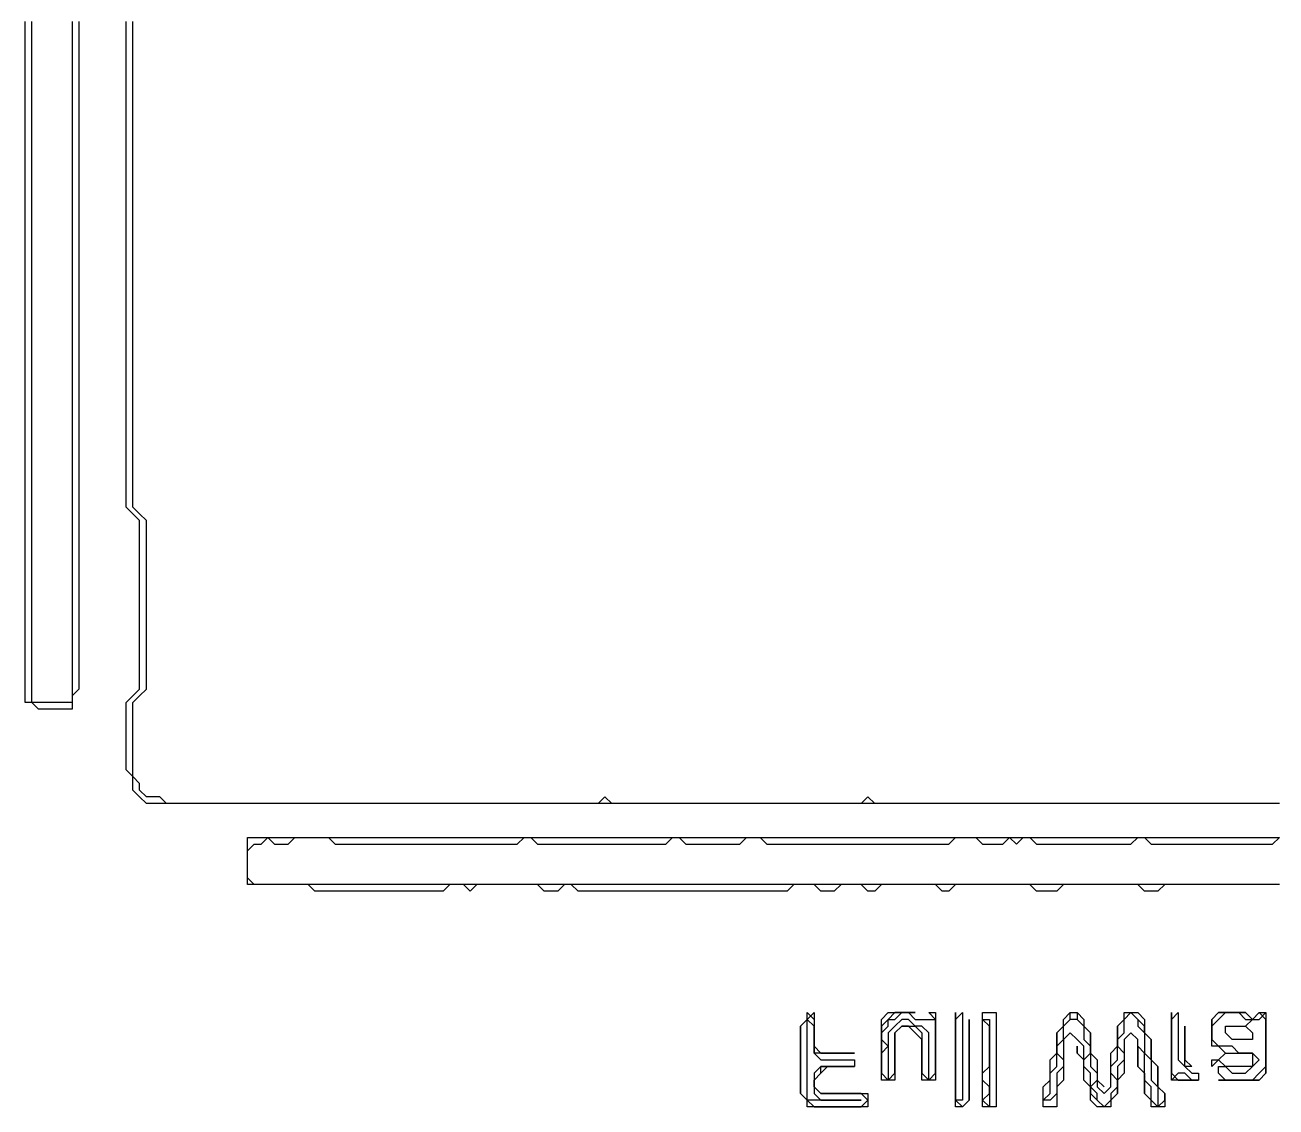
# Model space of a CAD drawing. Header units: metres. Extents: x 110 to 915, y 38 to 623.
# Drawn here: x 110 to 295.5, y 38 to 198.5 of the extents above; entities that cross this region are included whole.
import ezdxf

# ---------------------------------------------------------------- set-up
doc = ezdxf.new("R2010")
doc.units = ezdxf.units.M

msp = doc.modelspace()

# ---------------------------------------------------------------- linework, layer by layer
for points in [[(117, 199, 0), (117, 198, 0), (117, 197, 0), (117, 196, 0), (117, 195, 0), (117, 194, 0), (117, 193, 0), (117, 192, 0), (117, 191, 0), (117, 190, 0), (117, 189, 0), (117, 188, 0), (117, 187, 0), (117, 186, 0), (117, 185, 0), (117, 184, 0), (117, 183, 0), (117, 182, 0), (117, 181, 0), (117, 180, 0), (117, 179, 0), (117, 178, 0), (117, 177, 0), (117, 176, 0), (117, 175, 0), (117, 174, 0), (117, 173, 0), (117, 172, 0), (117, 171, 0), (117, 170, 0), (117, 169, 0), (117, 168, 0), (117, 167, 0), (117, 166, 0), (117, 165, 0), (117, 164, 0), (117, 163, 0), (117, 162, 0), (117, 161, 0), (117, 160, 0), (117, 159, 0), (117, 158, 0), (117, 157, 0), (117, 156, 0), (117, 155, 0), (117, 154, 0), (117, 153, 0), (117, 152, 0), (117, 151, 0), (117, 150, 0), (117, 149, 0), (117, 148, 0), (117, 147, 0), (117, 146, 0), (117, 145, 0), (117, 144, 0), (117, 143, 0), (117, 142, 0), (117, 141, 0), (117, 140, 0), (117, 139, 0), (117, 138, 0), (117, 137, 0), (117, 136, 0), (117, 135, 0), (117, 134, 0), (117, 133, 0), (117, 132, 0), (117, 131, 0), (117, 130, 0), (117, 129, 0), (117, 128, 0), (117, 127, 0), (117, 126, 0), (117, 125, 0), (117, 124, 0), (117, 123, 0), (117, 122, 0), (117, 121, 0), (117, 120, 0), (117, 119, 0), (117, 118, 0), (117, 117, 0), (117, 116, 0), (117, 115, 0), (117, 114, 0), (117, 113, 0), (117, 112, 0), (117, 111, 0), (117, 110, 0), (117, 109, 0), (117, 108, 0), (117, 107, 0), (117, 106, 0), (117, 105, 0), (117, 104, 0), (117, 103, 0), (117, 102, 0), (117, 101, 0), (117, 100, 0), (117, 99, 0), (117, 98, 0), (116, 98, 0), (115, 98, 0), (114, 98, 0), (113, 98, 0), (112, 98, 0), (111, 98, 0), (111, 99, 0), (111, 100, 0), (111, 101, 0), (111, 102, 0), (111, 103, 0), (111, 104, 0), (111, 105, 0), (111, 106, 0), (111, 107, 0), (111, 108, 0), (111, 109, 0), (111, 110, 0), (111, 111, 0), (111, 112, 0), (111, 113, 0), (111, 114, 0), (111, 115, 0), (111, 116, 0), (111, 117, 0), (111, 118, 0), (111, 119, 0), (111, 120, 0), (111, 121, 0), (111, 122, 0), (111, 123, 0), (111, 124, 0), (111, 125, 0), (111, 126, 0), (111, 127, 0), (111, 128, 0), (111, 129, 0), (111, 130, 0), (111, 131, 0), (111, 132, 0), (111, 133, 0), (111, 134, 0), (111, 135, 0), (111, 136, 0), (111, 137, 0), (111, 138, 0), (111, 139, 0), (111, 140, 0), (111, 141, 0), (111, 142, 0), (111, 143, 0), (111, 144, 0), (111, 145, 0), (111, 146, 0), (111, 147, 0), (111, 148, 0), (111, 149, 0), (111, 150, 0), (111, 151, 0), (111, 152, 0), (111, 153, 0), (111, 154, 0), (111, 155, 0), (111, 156, 0), (111, 157, 0), (111, 158, 0), (111, 159, 0), (111, 160, 0), (111, 161, 0), (111, 162, 0), (111, 163, 0), (111, 164, 0), (111, 165, 0), (111, 166, 0), (111, 167, 0), (111, 168, 0), (111, 169, 0), (111, 170, 0), (111, 171, 0), (111, 172, 0), (111, 173, 0), (111, 174, 0), (111, 175, 0), (111, 176, 0), (111, 177, 0), (111, 178, 0), (111, 179, 0), (111, 180, 0), (111, 181, 0), (111, 182, 0), (111, 183, 0), (111, 184, 0), (111, 185, 0), (111, 186, 0), (111, 187, 0), (111, 188, 0), (111, 189, 0), (111, 190, 0), (111, 191, 0), (111, 192, 0), (111, 193, 0), (111, 194, 0), (111, 195, 0), (111, 196, 0), (111, 197, 0), (111, 198, 0), (111, 199, 0)], [(296, 83, 0), (295, 83, 0), (294, 83, 0), (293, 83, 0), (292, 83, 0), (291, 83, 0), (290, 83, 0), (289, 83, 0), (288, 83, 0), (287, 83, 0), (286, 83, 0), (285, 83, 0), (284, 83, 0), (283, 83, 0), (282, 83, 0), (281, 83, 0), (280, 83, 0), (279, 83, 0), (278, 83, 0), (277, 83, 0), (276, 83, 0), (275, 83, 0), (274, 83, 0), (273, 83, 0), (272, 83, 0), (271, 83, 0), (270, 83, 0), (269, 83, 0), (268, 83, 0), (267, 83, 0), (266, 83, 0), (265, 83, 0), (264, 83, 0), (263, 83, 0), (262, 83, 0), (261, 83, 0), (260, 83, 0), (259, 83, 0), (258, 83, 0), (257, 83, 0), (256, 83, 0), (255, 83, 0), (254, 83, 0), (253, 83, 0), (252, 83, 0), (251, 83, 0), (250, 83, 0), (249, 83, 0), (248, 83, 0), (247, 83, 0), (246, 83, 0), (245, 83, 0), (244, 83, 0), (243, 83, 0), (242, 83, 0), (241, 83, 0), (240, 83, 0), (239, 83, 0), (238, 83, 0), (237, 83, 0), (236, 83, 0), (235, 84, 0), (234, 83, 0), (233, 83, 0), (232, 83, 0), (231, 83, 0), (230, 83, 0), (229, 83, 0), (228, 83, 0), (227, 83, 0), (226, 83, 0), (225, 83, 0), (224, 83, 0), (223, 83, 0), (222, 83, 0), (221, 83, 0), (220, 83, 0), (219, 83, 0), (218, 83, 0), (217, 83, 0), (216, 83, 0), (215, 83, 0), (214, 83, 0), (213, 83, 0), (212, 83, 0), (211, 83, 0), (210, 83, 0), (209, 83, 0), (208, 83, 0), (207, 83, 0), (206, 83, 0), (205, 83, 0), (204, 83, 0), (203, 83, 0), (202, 83, 0), (201, 83, 0), (200, 83, 0), (199, 83, 0), (198, 83, 0), (197, 83, 0), (196, 84, 0), (195, 83, 0), (194, 83, 0), (193, 83, 0), (192, 83, 0), (191, 83, 0), (190, 83, 0), (189, 83, 0), (188, 83, 0), (187, 83, 0), (186, 83, 0), (185, 83, 0), (184, 83, 0), (183, 83, 0), (182, 83, 0), (181, 83, 0), (180, 83, 0), (179, 83, 0), (178, 83, 0), (177, 83, 0), (176, 83, 0), (175, 83, 0), (174, 83, 0), (173, 83, 0), (172, 83, 0), (171, 83, 0), (170, 83, 0), (169, 83, 0), (168, 83, 0), (167, 83, 0), (166, 83, 0), (165, 83, 0), (164, 83, 0), (163, 83, 0), (162, 83, 0), (161, 83, 0), (160, 83, 0), (159, 83, 0), (158, 83, 0), (157, 83, 0), (156, 83, 0), (155, 83, 0), (154, 83, 0), (153, 83, 0), (152, 83, 0), (151, 83, 0), (150, 83, 0), (149, 83, 0), (148, 83, 0), (147, 83, 0), (146, 83, 0), (145, 83, 0), (144, 83, 0), (143, 83, 0), (142, 83, 0), (141, 83, 0), (140, 83, 0), (139, 83, 0), (138, 83, 0), (137, 83, 0), (136, 83, 0), (135, 83, 0), (134, 83, 0), (133, 83, 0), (132, 83, 0), (131, 83, 0), (130, 84, 0), (129, 84, 0), (128, 84, 0), (127, 85, 0), (127, 86, 0), (126, 87, 0), (126, 88, 0), (126, 89, 0), (126, 90, 0), (126, 91, 0), (126, 92, 0), (126, 93, 0), (126, 94, 0), (126, 95, 0), (126, 96, 0), (126, 97, 0), (126, 98, 0), (127, 99, 0), (128, 100, 0), (128, 101, 0), (128, 102, 0), (128, 103, 0), (128, 104, 0), (128, 105, 0), (128, 106, 0), (128, 107, 0), (128, 108, 0), (128, 109, 0), (128, 110, 0), (128, 111, 0), (128, 112, 0), (128, 113, 0), (128, 114, 0), (128, 115, 0), (128, 116, 0), (128, 117, 0), (128, 118, 0), (128, 119, 0), (128, 120, 0), (128, 121, 0), (128, 122, 0), (128, 123, 0), (128, 124, 0), (128, 125, 0), (127, 126, 0), (126, 127, 0), (126, 128, 0), (126, 129, 0), (126, 130, 0), (126, 131, 0), (126, 132, 0), (126, 133, 0), (126, 134, 0), (126, 135, 0), (126, 136, 0), (126, 137, 0), (126, 138, 0), (126, 139, 0), (126, 140, 0), (126, 141, 0), (126, 142, 0), (126, 143, 0), (126, 144, 0), (126, 145, 0), (126, 146, 0), (126, 147, 0), (126, 148, 0), (126, 149, 0), (126, 150, 0), (126, 151, 0), (126, 152, 0), (126, 153, 0), (126, 154, 0), (126, 155, 0), (126, 156, 0), (126, 157, 0), (126, 158, 0), (126, 159, 0), (126, 160, 0), (126, 161, 0), (126, 162, 0), (126, 163, 0), (126, 164, 0), (126, 165, 0), (126, 166, 0), (126, 167, 0), (126, 168, 0), (126, 169, 0), (126, 170, 0), (126, 171, 0), (126, 172, 0), (126, 173, 0), (126, 174, 0), (126, 175, 0), (126, 176, 0), (126, 177, 0), (126, 178, 0), (126, 179, 0), (126, 180, 0), (126, 181, 0), (126, 182, 0), (126, 183, 0), (126, 184, 0), (126, 185, 0), (126, 186, 0), (126, 187, 0), (126, 188, 0), (126, 189, 0), (126, 190, 0), (126, 191, 0), (126, 192, 0), (126, 193, 0), (126, 194, 0), (126, 195, 0), (126, 196, 0), (126, 197, 0), (126, 198, 0), (126, 199, 0)], [(296, 71, 0), (295, 71, 0), (294, 71, 0), (293, 71, 0), (292, 71, 0), (291, 71, 0), (290, 71, 0), (289, 71, 0), (288, 71, 0), (287, 71, 0), (286, 71, 0), (285, 71, 0), (284, 71, 0), (283, 71, 0), (282, 71, 0), (281, 71, 0), (280, 71, 0), (279, 71, 0), (278, 71, 0), (277, 71, 0), (276, 71, 0), (275, 71, 0), (274, 71, 0), (273, 71, 0), (272, 71, 0), (271, 71, 0), (270, 71, 0), (269, 71, 0), (268, 71, 0), (267, 71, 0), (266, 71, 0), (265, 71, 0), (264, 71, 0), (263, 71, 0), (262, 71, 0), (261, 71, 0), (260, 71, 0), (259, 71, 0), (258, 71, 0), (257, 71, 0), (256, 71, 0), (255, 71, 0), (254, 71, 0), (253, 71, 0), (252, 71, 0), (251, 71, 0), (250, 71, 0), (249, 71, 0), (248, 71, 0), (247, 71, 0), (246, 71, 0), (245, 71, 0), (244, 71, 0), (243, 71, 0), (242, 71, 0), (241, 71, 0), (240, 71, 0), (239, 71, 0), (238, 71, 0), (237, 71, 0), (236, 71, 0), (235, 71, 0), (234, 71, 0), (233, 71, 0), (232, 71, 0), (231, 71, 0), (230, 71, 0), (229, 71, 0), (228, 71, 0), (227, 71, 0), (226, 71, 0), (225, 71, 0), (224, 71, 0), (223, 71, 0), (222, 71, 0), (221, 71, 0), (220, 71, 0), (219, 71, 0), (218, 71, 0), (217, 71, 0), (216, 71, 0), (215, 71, 0), (214, 71, 0), (213, 71, 0), (212, 71, 0), (211, 71, 0), (210, 71, 0), (209, 71, 0), (208, 71, 0), (207, 71, 0), (206, 71, 0), (205, 71, 0), (204, 71, 0), (203, 71, 0), (202, 71, 0), (201, 71, 0), (200, 71, 0), (199, 71, 0), (198, 71, 0), (197, 71, 0), (196, 71, 0), (195, 71, 0), (194, 71, 0), (193, 71, 0), (192, 71, 0), (191, 71, 0), (190, 71, 0), (189, 71, 0), (188, 71, 0), (187, 71, 0), (186, 71, 0), (185, 71, 0), (184, 71, 0), (183, 71, 0), (182, 71, 0), (181, 71, 0), (180, 71, 0), (179, 71, 0), (178, 71, 0), (177, 71, 0), (176, 71, 0), (175, 71, 0), (174, 71, 0), (173, 71, 0), (172, 71, 0), (171, 71, 0), (170, 71, 0), (169, 71, 0), (168, 71, 0), (167, 71, 0), (166, 71, 0), (165, 71, 0), (164, 71, 0), (163, 71, 0), (162, 71, 0), (161, 71, 0), (160, 71, 0), (159, 71, 0), (158, 71, 0), (157, 71, 0), (156, 71, 0), (155, 71, 0), (154, 71, 0), (153, 71, 0), (152, 71, 0), (151, 71, 0), (150, 71, 0), (149, 71, 0), (148, 71, 0), (147, 71, 0), (146, 71, 0), (145, 71, 0), (144, 71, 0), (143, 72, 0), (143, 73, 0), (143, 74, 0), (143, 75, 0), (143, 76, 0), (144, 77, 0), (145, 77, 0), (146, 78, 0), (147, 77, 0), (148, 77, 0), (149, 77, 0), (150, 78, 0), (151, 78, 0), (152, 78, 0), (153, 78, 0), (154, 78, 0), (155, 78, 0), (156, 77, 0), (157, 77, 0), (158, 77, 0), (159, 77, 0), (160, 77, 0), (161, 77, 0), (162, 77, 0), (163, 77, 0), (164, 77, 0), (165, 77, 0), (166, 77, 0), (167, 77, 0), (168, 77, 0), (169, 77, 0), (170, 77, 0), (171, 77, 0), (172, 77, 0), (173, 77, 0), (174, 77, 0), (175, 77, 0), (176, 77, 0), (177, 77, 0), (178, 77, 0), (179, 77, 0), (180, 77, 0), (181, 77, 0), (182, 77, 0), (183, 77, 0), (184, 78, 0), (185, 78, 0), (186, 77, 0), (187, 77, 0), (188, 77, 0), (189, 77, 0), (190, 77, 0), (191, 77, 0), (192, 77, 0), (193, 77, 0), (194, 77, 0), (195, 77, 0), (196, 77, 0), (197, 77, 0), (198, 77, 0), (199, 77, 0), (200, 77, 0), (201, 77, 0), (202, 77, 0), (203, 77, 0), (204, 77, 0), (205, 77, 0), (206, 78, 0), (207, 78, 0), (208, 77, 0), (209, 77, 0), (210, 77, 0), (211, 77, 0), (212, 77, 0), (213, 77, 0), (214, 77, 0), (215, 77, 0), (216, 77, 0), (217, 78, 0), (218, 78, 0), (219, 78, 0), (220, 77, 0), (221, 77, 0), (222, 77, 0), (223, 77, 0), (224, 77, 0), (225, 77, 0), (226, 77, 0), (227, 77, 0), (228, 77, 0), (229, 77, 0), (230, 77, 0), (231, 77, 0), (232, 77, 0), (233, 77, 0), (234, 77, 0), (235, 77, 0), (236, 77, 0), (237, 77, 0), (238, 77, 0), (239, 77, 0), (240, 77, 0), (241, 77, 0), (242, 77, 0), (243, 77, 0), (244, 77, 0), (245, 77, 0), (246, 77, 0), (247, 77, 0), (248, 78, 0), (249, 78, 0), (250, 78, 0), (251, 78, 0), (252, 77, 0), (253, 77, 0), (254, 77, 0), (255, 77, 0), (256, 78, 0), (257, 77, 0), (258, 78, 0), (259, 78, 0), (260, 77, 0), (261, 77, 0), (262, 77, 0), (263, 77, 0), (264, 77, 0), (265, 77, 0), (266, 77, 0), (267, 77, 0), (268, 77, 0), (269, 77, 0), (270, 77, 0), (271, 77, 0), (272, 77, 0), (273, 77, 0), (274, 77, 0), (275, 78, 0), (276, 78, 0), (277, 77, 0), (278, 77, 0), (279, 77, 0), (280, 77, 0), (281, 77, 0), (282, 77, 0), (283, 77, 0), (284, 77, 0), (285, 77, 0), (286, 77, 0), (287, 77, 0), (288, 77, 0), (289, 77, 0), (290, 77, 0), (291, 77, 0), (292, 77, 0), (293, 77, 0), (294, 77, 0), (295, 77, 0), (296, 78, 0)]]:
    msp.add_polyline3d(points)
for points in [[(226, 39, 0), (226, 40, 0), (226, 41, 0), (226, 42, 0), (226, 43, 0), (226, 44, 0), (226, 45, 0), (226, 46, 0), (226, 47, 0), (226, 48, 0), (226, 49, 0), (226, 50, 0), (226, 51, 0), (226, 52, 0), (227, 51, 0), (227, 50, 0), (227, 49, 0), (227, 48, 0), (227, 47, 0), (227, 46, 0), (228, 45, 0), (229, 45, 0), (230, 45, 0), (231, 45, 0), (232, 45, 0), (233, 45, 0), (233, 44, 0), (232, 44, 0), (231, 44, 0), (230, 44, 0), (229, 44, 0), (228, 44, 0), (227, 43, 0), (227, 42, 0), (227, 41, 0), (227, 40, 0), (228, 39, 0), (229, 39, 0), (230, 39, 0), (231, 39, 0), (232, 39, 0), (233, 39, 0), (234, 39, 0), (233, 39, 0), (232, 39, 0), (231, 39, 0), (230, 39, 0), (229, 39, 0), (228, 39, 0), (227, 39, 0)], [(238, 42, 0), (237, 43, 0), (237, 44, 0), (237, 45, 0), (237, 46, 0), (238, 47, 0), (237, 48, 0), (237, 49, 0), (238, 50, 0), (238, 51, 0), (239, 51, 0), (240, 52, 0), (241, 52, 0), (242, 51, 0), (243, 51, 0), (244, 51, 0), (245, 51, 0), (245, 50, 0), (245, 49, 0), (245, 48, 0), (245, 47, 0), (245, 46, 0), (245, 45, 0), (245, 44, 0), (245, 43, 0), (244, 42, 0), (244, 43, 0), (244, 44, 0), (244, 45, 0), (244, 46, 0), (244, 47, 0), (244, 48, 0), (244, 49, 0), (243, 50, 0), (242, 50, 0), (241, 51, 0), (240, 51, 0), (239, 50, 0), (238, 49, 0), (238, 48, 0), (238, 47, 0), (238, 46, 0), (238, 45, 0), (238, 44, 0), (238, 43, 0)], [(248, 39, 0), (248, 40, 0), (248, 41, 0), (248, 42, 0), (248, 43, 0), (248, 44, 0), (248, 45, 0), (248, 46, 0), (248, 47, 0), (248, 48, 0), (248, 49, 0), (248, 50, 0), (248, 51, 0), (249, 52, 0), (249, 51, 0), (249, 50, 0), (249, 49, 0), (249, 48, 0), (249, 47, 0), (249, 46, 0), (249, 45, 0), (249, 44, 0), (249, 43, 0), (249, 42, 0), (249, 41, 0), (249, 40, 0), (249, 39, 0)], [(270, 38, 0), (269, 39, 0), (269, 40, 0), (268, 41, 0), (268, 42, 0), (268, 43, 0), (267, 44, 0), (267, 45, 0), (267, 46, 0), (267, 47, 0), (266, 48, 0), (265, 49, 0), (264, 48, 0), (264, 47, 0), (264, 46, 0), (264, 45, 0), (264, 44, 0), (263, 43, 0), (263, 42, 0), (263, 41, 0), (263, 40, 0), (262, 39, 0), (261, 39, 0), (262, 40, 0), (262, 41, 0), (262, 42, 0), (262, 43, 0), (263, 44, 0), (263, 45, 0), (263, 46, 0), (263, 47, 0), (264, 48, 0), (264, 49, 0), (264, 50, 0), (265, 51, 0), (265, 52, 0), (266, 52, 0), (266, 51, 0), (267, 50, 0), (267, 49, 0), (267, 48, 0), (268, 47, 0), (268, 46, 0), (268, 45, 0), (268, 44, 0), (269, 43, 0), (269, 42, 0), (269, 41, 0), (270, 40, 0), (271, 41, 0), (271, 42, 0), (271, 43, 0), (271, 44, 0), (272, 45, 0), (272, 46, 0), (272, 47, 0), (272, 48, 0), (273, 49, 0), (273, 50, 0), (273, 51, 0), (274, 52, 0), (275, 51, 0), (275, 50, 0), (276, 49, 0), (276, 48, 0), (276, 47, 0), (276, 46, 0), (277, 45, 0), (277, 44, 0), (277, 43, 0), (277, 42, 0), (278, 41, 0), (278, 40, 0), (278, 39, 0), (278, 38, 0), (277, 39, 0), (277, 40, 0), (277, 41, 0), (276, 42, 0), (276, 43, 0), (276, 44, 0), (276, 45, 0), (276, 46, 0), (275, 47, 0), (275, 48, 0), (274, 49, 0), (273, 48, 0), (273, 47, 0), (273, 46, 0), (273, 45, 0), (272, 44, 0), (272, 43, 0), (272, 42, 0), (272, 41, 0), (271, 40, 0), (271, 39, 0)], [(280, 42, 0), (280, 43, 0), (280, 44, 0), (280, 45, 0), (280, 46, 0), (280, 47, 0), (280, 48, 0), (280, 49, 0), (280, 50, 0), (280, 51, 0), (281, 52, 0), (281, 51, 0), (281, 50, 0), (281, 49, 0), (281, 48, 0), (281, 47, 0), (281, 46, 0), (281, 45, 0), (282, 44, 0), (283, 43, 0), (284, 43, 0), (284, 42, 0), (283, 42, 0), (282, 43, 0), (281, 43, 0)], [(288, 42, 0), (287, 43, 0), (287, 44, 0), (288, 44, 0), (289, 43, 0), (290, 43, 0), (291, 43, 0), (292, 44, 0), (293, 45, 0), (292, 46, 0), (291, 46, 0), (290, 46, 0), (289, 47, 0), (288, 47, 0), (287, 47, 0), (286, 48, 0), (286, 49, 0), (286, 50, 0), (287, 51, 0), (288, 52, 0), (289, 52, 0), (290, 52, 0), (291, 51, 0), (292, 51, 0), (293, 51, 0), (294, 52, 0), (294, 51, 0), (294, 50, 0), (294, 49, 0), (294, 48, 0), (294, 47, 0), (294, 46, 0), (294, 45, 0), (294, 44, 0), (293, 43, 0), (292, 42, 0), (291, 42, 0), (290, 42, 0), (289, 42, 0)], [(253, 38, 0), (252, 39, 0), (253, 40, 0), (253, 41, 0), (252, 42, 0), (252, 43, 0), (253, 44, 0), (253, 45, 0), (253, 46, 0), (253, 47, 0), (253, 48, 0), (253, 49, 0), (253, 50, 0), (252, 51, 0), (253, 51, 0), (253, 50, 0), (253, 49, 0), (253, 48, 0), (253, 47, 0), (253, 46, 0), (253, 45, 0), (253, 44, 0), (253, 43, 0), (253, 42, 0), (253, 41, 0), (253, 40, 0), (253, 39, 0)]]:
    msp.add_polyline3d(points, close=True)
at = {"layer": '1'}
for points in [[(118, 199, 0), (118, 198, 0), (118, 197, 0), (118, 196, 0), (118, 195, 0), (118, 194, 0), (118, 193, 0), (118, 192, 0), (118, 191, 0), (118, 190, 0), (118, 189, 0), (118, 188, 0), (118, 187, 0), (118, 186, 0), (118, 185, 0), (118, 184, 0), (118, 183, 0), (118, 182, 0), (118, 181, 0), (118, 180, 0), (118, 179, 0), (118, 178, 0), (118, 177, 0), (118, 176, 0), (118, 175, 0), (118, 174, 0), (118, 173, 0), (118, 172, 0), (118, 171, 0), (118, 170, 0), (118, 169, 0), (118, 168, 0), (118, 167, 0), (118, 166, 0), (118, 165, 0), (118, 164, 0), (118, 163, 0), (118, 162, 0), (118, 161, 0), (118, 160, 0), (118, 159, 0), (118, 158, 0), (118, 157, 0), (118, 156, 0), (118, 155, 0), (118, 154, 0), (118, 153, 0), (118, 152, 0), (118, 151, 0), (118, 150, 0), (118, 149, 0), (118, 148, 0), (118, 147, 0), (118, 146, 0), (118, 145, 0), (118, 144, 0), (118, 143, 0), (118, 142, 0), (118, 141, 0), (118, 140, 0), (118, 139, 0), (118, 138, 0), (118, 137, 0), (118, 136, 0), (118, 135, 0), (118, 134, 0), (118, 133, 0), (118, 132, 0), (118, 131, 0), (118, 130, 0), (118, 129, 0), (118, 128, 0), (118, 127, 0), (118, 126, 0), (118, 125, 0), (118, 124, 0), (118, 123, 0), (118, 122, 0), (118, 121, 0), (118, 120, 0), (118, 119, 0), (118, 118, 0), (118, 117, 0), (118, 116, 0), (118, 115, 0), (118, 114, 0), (118, 113, 0), (118, 112, 0), (118, 111, 0), (118, 110, 0), (118, 109, 0), (118, 108, 0), (118, 107, 0), (118, 106, 0), (118, 105, 0), (118, 104, 0), (118, 103, 0), (118, 102, 0), (118, 101, 0), (118, 100, 0), (117, 99, 0), (117, 98, 0), (117, 97, 0), (116, 97, 0), (115, 97, 0), (114, 97, 0), (113, 97, 0), (112, 97, 0), (111, 98, 0), (110, 98, 0), (110, 99, 0), (110, 100, 0), (110, 101, 0), (110, 102, 0), (110, 103, 0), (110, 104, 0), (110, 105, 0), (110, 106, 0), (110, 107, 0), (110, 108, 0), (110, 109, 0), (110, 110, 0), (110, 111, 0), (110, 112, 0), (110, 113, 0), (110, 114, 0), (110, 115, 0), (110, 116, 0), (110, 117, 0), (110, 118, 0), (110, 119, 0), (110, 120, 0), (110, 121, 0), (110, 122, 0), (110, 123, 0), (110, 124, 0), (110, 125, 0), (110, 126, 0), (110, 127, 0), (110, 128, 0), (110, 129, 0), (110, 130, 0), (110, 131, 0), (110, 132, 0), (110, 133, 0), (110, 134, 0), (110, 135, 0), (110, 136, 0), (110, 137, 0), (110, 138, 0), (110, 139, 0), (110, 140, 0), (110, 141, 0), (110, 142, 0), (110, 143, 0), (110, 144, 0), (110, 145, 0), (110, 146, 0), (110, 147, 0), (110, 148, 0), (110, 149, 0), (110, 150, 0), (110, 151, 0), (110, 152, 0), (110, 153, 0), (110, 154, 0), (110, 155, 0), (110, 156, 0), (110, 157, 0), (110, 158, 0), (110, 159, 0), (110, 160, 0), (110, 161, 0), (110, 162, 0), (110, 163, 0), (110, 164, 0), (110, 165, 0), (110, 166, 0), (110, 167, 0), (110, 168, 0), (110, 169, 0), (110, 170, 0), (110, 171, 0), (110, 172, 0), (110, 173, 0), (110, 174, 0), (110, 175, 0), (110, 176, 0), (110, 177, 0), (110, 178, 0), (110, 179, 0), (110, 180, 0), (110, 181, 0), (110, 182, 0), (110, 183, 0), (110, 184, 0), (110, 185, 0), (110, 186, 0), (110, 187, 0), (110, 188, 0), (110, 189, 0), (110, 190, 0), (110, 191, 0), (110, 192, 0), (110, 193, 0), (110, 194, 0), (110, 195, 0), (110, 196, 0), (110, 197, 0), (110, 198, 0), (110, 199, 0)], [(296, 83, 0), (295, 83, 0), (294, 83, 0), (293, 83, 0), (292, 83, 0), (291, 83, 0), (290, 83, 0), (289, 83, 0), (288, 83, 0), (287, 83, 0), (286, 83, 0), (285, 83, 0), (284, 83, 0), (283, 83, 0), (282, 83, 0), (281, 83, 0), (280, 83, 0), (279, 83, 0), (278, 83, 0), (277, 83, 0), (276, 83, 0), (275, 83, 0), (274, 83, 0), (273, 83, 0), (272, 83, 0), (271, 83, 0), (270, 83, 0), (269, 83, 0), (268, 83, 0), (267, 83, 0), (266, 83, 0), (265, 83, 0), (264, 83, 0), (263, 83, 0), (262, 83, 0), (261, 83, 0), (260, 83, 0), (259, 83, 0), (258, 83, 0), (257, 83, 0), (256, 83, 0), (255, 83, 0), (254, 83, 0), (253, 83, 0), (252, 83, 0), (251, 83, 0), (250, 83, 0), (249, 83, 0), (248, 83, 0), (247, 83, 0), (246, 83, 0), (245, 83, 0), (244, 83, 0), (243, 83, 0), (242, 83, 0), (241, 83, 0), (240, 83, 0), (239, 83, 0), (238, 83, 0), (237, 83, 0), (236, 83, 0), (235, 83, 0), (234, 83, 0), (233, 83, 0), (232, 83, 0), (231, 83, 0), (230, 83, 0), (229, 83, 0), (228, 83, 0), (227, 83, 0), (226, 83, 0), (225, 83, 0), (224, 83, 0), (223, 83, 0), (222, 83, 0), (221, 83, 0), (220, 83, 0), (219, 83, 0), (218, 83, 0), (217, 83, 0), (216, 83, 0), (215, 83, 0), (214, 83, 0), (213, 83, 0), (212, 83, 0), (211, 83, 0), (210, 83, 0), (209, 83, 0), (208, 83, 0), (207, 83, 0), (206, 83, 0), (205, 83, 0), (204, 83, 0), (203, 83, 0), (202, 83, 0), (201, 83, 0), (200, 83, 0), (199, 83, 0), (198, 83, 0), (197, 83, 0), (196, 83, 0), (195, 83, 0), (194, 83, 0), (193, 83, 0), (192, 83, 0), (191, 83, 0), (190, 83, 0), (189, 83, 0), (188, 83, 0), (187, 83, 0), (186, 83, 0), (185, 83, 0), (184, 83, 0), (183, 83, 0), (182, 83, 0), (181, 83, 0), (180, 83, 0), (179, 83, 0), (178, 83, 0), (177, 83, 0), (176, 83, 0), (175, 83, 0), (174, 83, 0), (173, 83, 0), (172, 83, 0), (171, 83, 0), (170, 83, 0), (169, 83, 0), (168, 83, 0), (167, 83, 0), (166, 83, 0), (165, 83, 0), (164, 83, 0), (163, 83, 0), (162, 83, 0), (161, 83, 0), (160, 83, 0), (159, 83, 0), (158, 83, 0), (157, 83, 0), (156, 83, 0), (155, 83, 0), (154, 83, 0), (153, 83, 0), (152, 83, 0), (151, 83, 0), (150, 83, 0), (149, 83, 0), (148, 83, 0), (147, 83, 0), (146, 83, 0), (145, 83, 0), (144, 83, 0), (143, 83, 0), (142, 83, 0), (141, 83, 0), (140, 83, 0), (139, 83, 0), (138, 83, 0), (137, 83, 0), (136, 83, 0), (135, 83, 0), (134, 83, 0), (133, 83, 0), (132, 83, 0), (131, 83, 0), (130, 83, 0), (129, 83, 0), (128, 83, 0), (127, 84, 0), (126, 85, 0), (126, 86, 0), (126, 87, 0), (125, 88, 0), (125, 89, 0), (125, 90, 0), (125, 91, 0), (125, 92, 0), (125, 93, 0), (125, 94, 0), (125, 95, 0), (125, 96, 0), (125, 97, 0), (125, 98, 0), (126, 99, 0), (127, 100, 0), (127, 101, 0), (127, 102, 0), (127, 103, 0), (127, 104, 0), (127, 105, 0), (127, 106, 0), (127, 107, 0), (127, 108, 0), (127, 109, 0), (127, 110, 0), (127, 111, 0), (127, 112, 0), (127, 113, 0), (127, 114, 0), (127, 115, 0), (127, 116, 0), (127, 117, 0), (127, 118, 0), (127, 119, 0), (127, 120, 0), (127, 121, 0), (127, 122, 0), (127, 123, 0), (127, 124, 0), (127, 125, 0), (126, 126, 0), (125, 127, 0), (125, 128, 0), (125, 129, 0), (125, 130, 0), (125, 131, 0), (125, 132, 0), (125, 133, 0), (125, 134, 0), (125, 135, 0), (125, 136, 0), (125, 137, 0), (125, 138, 0), (125, 139, 0), (125, 140, 0), (125, 141, 0), (125, 142, 0), (125, 143, 0), (125, 144, 0), (125, 145, 0), (125, 146, 0), (125, 147, 0), (125, 148, 0), (125, 149, 0), (125, 150, 0), (125, 151, 0), (125, 152, 0), (125, 153, 0), (125, 154, 0), (125, 155, 0), (125, 156, 0), (125, 157, 0), (125, 158, 0), (125, 159, 0), (125, 160, 0), (125, 161, 0), (125, 162, 0), (125, 163, 0), (125, 164, 0), (125, 165, 0), (125, 166, 0), (125, 167, 0), (125, 168, 0), (125, 169, 0), (125, 170, 0), (125, 171, 0), (125, 172, 0), (125, 173, 0), (125, 174, 0), (125, 175, 0), (125, 176, 0), (125, 177, 0), (125, 178, 0), (125, 179, 0), (125, 180, 0), (125, 181, 0), (125, 182, 0), (125, 183, 0), (125, 184, 0), (125, 185, 0), (125, 186, 0), (125, 187, 0), (125, 188, 0), (125, 189, 0), (125, 190, 0), (125, 191, 0), (125, 192, 0), (125, 193, 0), (125, 194, 0), (125, 195, 0), (125, 196, 0), (125, 197, 0), (125, 198, 0), (125, 199, 0)], [(296, 71, 0), (295, 71, 0), (294, 71, 0), (293, 71, 0), (292, 71, 0), (291, 71, 0), (290, 71, 0), (289, 71, 0), (288, 71, 0), (287, 71, 0), (286, 71, 0), (285, 71, 0), (284, 71, 0), (283, 71, 0), (282, 71, 0), (281, 71, 0), (280, 71, 0), (279, 71, 0), (278, 70, 0), (277, 70, 0), (276, 70, 0), (275, 71, 0), (274, 71, 0), (273, 71, 0), (272, 71, 0), (271, 71, 0), (270, 71, 0), (269, 71, 0), (268, 71, 0), (267, 71, 0), (266, 71, 0), (265, 71, 0), (264, 71, 0), (263, 70, 0), (262, 70, 0), (261, 70, 0), (260, 70, 0), (259, 71, 0), (258, 71, 0), (257, 71, 0), (256, 71, 0), (255, 71, 0), (254, 71, 0), (253, 71, 0), (252, 71, 0), (251, 71, 0), (250, 71, 0), (249, 71, 0), (248, 71, 0), (247, 70, 0), (246, 70, 0), (245, 71, 0), (244, 71, 0), (243, 71, 0), (242, 71, 0), (241, 71, 0), (240, 71, 0), (239, 71, 0), (238, 71, 0), (237, 71, 0), (236, 70, 0), (235, 70, 0), (234, 71, 0), (233, 71, 0), (232, 71, 0), (231, 71, 0), (230, 70, 0), (229, 70, 0), (228, 70, 0), (227, 71, 0), (226, 71, 0), (225, 71, 0), (224, 71, 0), (223, 70, 0), (222, 70, 0), (221, 70, 0), (220, 70, 0), (219, 70, 0), (218, 70, 0), (217, 70, 0), (216, 70, 0), (215, 70, 0), (214, 70, 0), (213, 70, 0), (212, 70, 0), (211, 70, 0), (210, 70, 0), (209, 70, 0), (208, 70, 0), (207, 70, 0), (206, 70, 0), (205, 70, 0), (204, 70, 0), (203, 70, 0), (202, 70, 0), (201, 70, 0), (200, 70, 0), (199, 70, 0), (198, 70, 0), (197, 70, 0), (196, 70, 0), (195, 70, 0), (194, 70, 0), (193, 70, 0), (192, 70, 0), (191, 71, 0), (190, 71, 0), (189, 70, 0), (188, 70, 0), (187, 70, 0), (186, 71, 0), (185, 71, 0), (184, 71, 0), (183, 71, 0), (182, 71, 0), (181, 71, 0), (180, 71, 0), (179, 71, 0), (178, 71, 0), (177, 71, 0), (176, 70, 0), (175, 71, 0), (174, 71, 0), (173, 71, 0), (172, 70, 0), (171, 70, 0), (170, 70, 0), (169, 70, 0), (168, 70, 0), (167, 70, 0), (166, 70, 0), (165, 70, 0), (164, 70, 0), (163, 70, 0), (162, 70, 0), (161, 70, 0), (160, 70, 0), (159, 70, 0), (158, 70, 0), (157, 70, 0), (156, 70, 0), (155, 70, 0), (154, 70, 0), (153, 70, 0), (152, 71, 0), (151, 71, 0), (150, 71, 0), (149, 71, 0), (148, 71, 0), (147, 71, 0), (146, 71, 0), (145, 71, 0), (144, 71, 0), (143, 71, 0), (143, 72, 0), (143, 73, 0), (143, 74, 0), (143, 75, 0), (143, 76, 0), (143, 77, 0), (143, 78, 0), (144, 78, 0), (145, 78, 0), (146, 78, 0), (147, 78, 0), (148, 78, 0), (149, 78, 0), (150, 78, 0), (151, 78, 0), (152, 78, 0), (153, 78, 0), (154, 78, 0), (155, 78, 0), (156, 78, 0), (157, 78, 0), (158, 78, 0), (159, 78, 0), (160, 78, 0), (161, 78, 0), (162, 78, 0), (163, 78, 0), (164, 78, 0), (165, 78, 0), (166, 78, 0), (167, 78, 0), (168, 78, 0), (169, 78, 0), (170, 78, 0), (171, 78, 0), (172, 78, 0), (173, 78, 0), (174, 78, 0), (175, 78, 0), (176, 78, 0), (177, 78, 0), (178, 78, 0), (179, 78, 0), (180, 78, 0), (181, 78, 0), (182, 78, 0), (183, 78, 0), (184, 78, 0), (185, 78, 0), (186, 78, 0), (187, 78, 0), (188, 78, 0), (189, 78, 0), (190, 78, 0), (191, 78, 0), (192, 78, 0), (193, 78, 0), (194, 78, 0), (195, 78, 0), (196, 78, 0), (197, 78, 0), (198, 78, 0), (199, 78, 0), (200, 78, 0), (201, 78, 0), (202, 78, 0), (203, 78, 0), (204, 78, 0), (205, 78, 0), (206, 78, 0), (207, 78, 0), (208, 78, 0), (209, 78, 0), (210, 78, 0), (211, 78, 0), (212, 78, 0), (213, 78, 0), (214, 78, 0), (215, 78, 0), (216, 78, 0), (217, 78, 0), (218, 78, 0), (219, 78, 0), (220, 78, 0), (221, 78, 0), (222, 78, 0), (223, 78, 0), (224, 78, 0), (225, 78, 0), (226, 78, 0), (227, 78, 0), (228, 78, 0), (229, 78, 0), (230, 78, 0), (231, 78, 0), (232, 78, 0), (233, 78, 0), (234, 78, 0), (235, 78, 0), (236, 78, 0), (237, 78, 0), (238, 78, 0), (239, 78, 0), (240, 78, 0), (241, 78, 0), (242, 78, 0), (243, 78, 0), (244, 78, 0), (245, 78, 0), (246, 78, 0), (247, 78, 0), (248, 78, 0), (249, 78, 0), (250, 78, 0), (251, 78, 0), (252, 78, 0), (253, 78, 0), (254, 78, 0), (255, 78, 0), (256, 78, 0), (257, 78, 0), (258, 78, 0), (259, 78, 0), (260, 78, 0), (261, 78, 0), (262, 78, 0), (263, 78, 0), (264, 78, 0), (265, 78, 0), (266, 78, 0), (267, 78, 0), (268, 78, 0), (269, 78, 0), (270, 78, 0), (271, 78, 0), (272, 78, 0), (273, 78, 0), (274, 78, 0), (275, 78, 0), (276, 78, 0), (277, 78, 0), (278, 78, 0), (279, 78, 0), (280, 78, 0), (281, 78, 0), (282, 78, 0), (283, 78, 0), (284, 78, 0), (285, 78, 0), (286, 78, 0), (287, 78, 0), (288, 78, 0), (289, 78, 0), (290, 78, 0), (291, 78, 0), (292, 78, 0), (293, 78, 0), (294, 78, 0), (295, 78, 0), (296, 78, 0)]]:
    msp.add_polyline3d(points, dxfattribs=at)
for points in [[(226, 38, 0), (226, 39, 0), (225, 40, 0), (225, 41, 0), (225, 42, 0), (225, 43, 0), (225, 44, 0), (225, 45, 0), (225, 46, 0), (225, 47, 0), (225, 48, 0), (225, 49, 0), (225, 50, 0), (226, 51, 0), (227, 52, 0), (227, 51, 0), (227, 50, 0), (227, 49, 0), (227, 48, 0), (227, 47, 0), (228, 46, 0), (229, 46, 0), (230, 46, 0), (231, 46, 0), (232, 46, 0), (233, 46, 0), (232, 46, 0), (231, 46, 0), (230, 46, 0), (229, 46, 0), (228, 46, 0), (227, 46, 0), (227, 47, 0), (227, 48, 0), (227, 49, 0), (227, 50, 0), (226, 51, 0), (225, 50, 0), (225, 49, 0), (225, 48, 0), (225, 47, 0), (225, 46, 0), (225, 45, 0), (225, 44, 0), (225, 43, 0), (225, 42, 0), (225, 41, 0), (225, 40, 0), (226, 39, 0), (227, 38, 0), (228, 38, 0), (229, 38, 0), (230, 38, 0), (231, 38, 0), (232, 38, 0), (233, 38, 0), (234, 38, 0), (235, 39, 0), (234, 40, 0), (233, 40, 0), (232, 40, 0), (231, 40, 0), (230, 40, 0), (229, 40, 0), (228, 40, 0), (227, 41, 0), (227, 42, 0), (228, 43, 0), (228, 44, 0), (229, 44, 0), (230, 44, 0), (231, 44, 0), (232, 44, 0), (233, 44, 0), (232, 44, 0), (231, 44, 0), (230, 44, 0), (229, 44, 0), (228, 43, 0), (227, 42, 0), (227, 41, 0), (228, 40, 0), (229, 40, 0), (230, 40, 0), (231, 40, 0), (232, 40, 0), (233, 40, 0), (234, 40, 0), (235, 40, 0), (235, 39, 0), (235, 38, 0), (234, 38, 0), (233, 38, 0), (232, 38, 0), (231, 38, 0), (230, 38, 0), (229, 38, 0), (228, 38, 0), (227, 38, 0)], [(237, 42, 0), (237, 43, 0), (237, 44, 0), (237, 45, 0), (237, 46, 0), (237, 47, 0), (237, 48, 0), (237, 49, 0), (237, 50, 0), (237, 51, 0), (238, 52, 0), (239, 52, 0), (240, 52, 0), (241, 52, 0), (242, 52, 0), (241, 52, 0), (240, 52, 0), (239, 52, 0), (238, 51, 0), (237, 50, 0), (237, 49, 0), (237, 48, 0), (237, 47, 0), (237, 46, 0), (237, 45, 0), (237, 44, 0), (237, 43, 0), (238, 42, 0), (239, 43, 0), (239, 44, 0), (239, 45, 0), (239, 46, 0), (239, 47, 0), (239, 48, 0), (239, 49, 0), (240, 50, 0), (241, 50, 0), (242, 50, 0), (243, 49, 0), (243, 48, 0), (243, 47, 0), (243, 46, 0), (243, 45, 0), (243, 44, 0), (243, 43, 0), (244, 42, 0), (245, 43, 0), (245, 44, 0), (245, 45, 0), (245, 46, 0), (245, 47, 0), (245, 48, 0), (245, 49, 0), (245, 50, 0), (245, 51, 0), (244, 52, 0), (245, 52, 0), (245, 51, 0), (245, 50, 0), (245, 49, 0), (245, 48, 0), (245, 47, 0), (245, 46, 0), (245, 45, 0), (245, 44, 0), (245, 43, 0), (245, 42, 0), (244, 42, 0), (243, 42, 0), (243, 43, 0), (243, 44, 0), (243, 45, 0), (243, 46, 0), (243, 47, 0), (243, 48, 0), (242, 49, 0), (241, 50, 0), (240, 50, 0), (239, 49, 0), (239, 48, 0), (239, 47, 0), (239, 46, 0), (239, 45, 0), (239, 44, 0), (239, 43, 0), (239, 42, 0), (238, 42, 0)], [(248, 38, 0), (248, 39, 0), (248, 40, 0), (248, 41, 0), (248, 42, 0), (248, 43, 0), (248, 44, 0), (248, 45, 0), (248, 46, 0), (248, 47, 0), (248, 48, 0), (248, 49, 0), (248, 50, 0), (248, 51, 0), (248, 52, 0), (248, 51, 0), (248, 50, 0), (248, 49, 0), (248, 48, 0), (248, 47, 0), (248, 46, 0), (248, 45, 0), (248, 44, 0), (248, 43, 0), (248, 42, 0), (248, 41, 0), (248, 40, 0), (248, 39, 0), (249, 38, 0), (250, 39, 0), (250, 40, 0), (250, 41, 0), (250, 42, 0), (250, 43, 0), (250, 44, 0), (250, 45, 0), (250, 46, 0), (250, 47, 0), (250, 48, 0), (250, 49, 0), (250, 50, 0), (250, 51, 0), (250, 50, 0), (250, 49, 0), (250, 48, 0), (250, 47, 0), (250, 46, 0), (250, 45, 0), (250, 44, 0), (250, 43, 0), (250, 42, 0), (250, 41, 0), (250, 40, 0), (250, 39, 0), (249, 38, 0)], [(252, 38, 0), (252, 39, 0), (252, 40, 0), (252, 41, 0), (252, 42, 0), (252, 43, 0), (252, 44, 0), (252, 45, 0), (252, 46, 0), (252, 47, 0), (252, 48, 0), (252, 49, 0), (252, 50, 0), (252, 51, 0), (252, 52, 0), (253, 52, 0), (254, 52, 0), (254, 51, 0), (254, 50, 0), (254, 49, 0), (254, 48, 0), (254, 47, 0), (254, 46, 0), (254, 45, 0), (254, 44, 0), (254, 43, 0), (254, 42, 0), (254, 41, 0), (254, 40, 0), (254, 39, 0), (254, 38, 0), (253, 38, 0)], [(261, 38, 0), (261, 39, 0), (261, 40, 0), (261, 41, 0), (262, 42, 0), (262, 43, 0), (262, 44, 0), (262, 45, 0), (263, 46, 0), (263, 47, 0), (263, 48, 0), (263, 49, 0), (264, 50, 0), (264, 51, 0), (265, 52, 0), (266, 52, 0), (267, 51, 0), (267, 50, 0), (268, 49, 0), (268, 48, 0), (268, 47, 0), (268, 46, 0), (269, 45, 0), (269, 44, 0), (269, 43, 0), (269, 42, 0), (270, 41, 0), (269, 42, 0), (268, 41, 0), (268, 40, 0), (269, 39, 0), (270, 38, 0), (271, 39, 0), (272, 40, 0), (272, 41, 0), (272, 42, 0), (271, 43, 0), (271, 44, 0), (271, 45, 0), (271, 46, 0), (272, 47, 0), (272, 48, 0), (272, 49, 0), (272, 50, 0), (273, 51, 0), (273, 52, 0), (274, 52, 0), (275, 52, 0), (276, 51, 0), (276, 50, 0), (276, 49, 0), (277, 48, 0), (277, 47, 0), (277, 46, 0), (277, 45, 0), (278, 44, 0), (278, 43, 0), (278, 42, 0), (278, 41, 0), (279, 40, 0), (279, 39, 0), (279, 38, 0), (278, 38, 0), (277, 38, 0), (277, 39, 0), (276, 40, 0), (276, 41, 0), (276, 42, 0), (276, 43, 0), (275, 44, 0), (275, 45, 0), (275, 46, 0), (275, 47, 0), (275, 46, 0), (275, 45, 0), (275, 44, 0), (276, 43, 0), (276, 42, 0), (276, 41, 0), (276, 40, 0), (277, 39, 0), (278, 38, 0), (279, 39, 0), (279, 40, 0), (278, 41, 0), (278, 42, 0), (278, 43, 0), (278, 44, 0), (277, 45, 0), (277, 46, 0), (277, 47, 0), (277, 48, 0), (276, 49, 0), (276, 50, 0), (275, 51, 0), (274, 52, 0), (273, 51, 0), (272, 50, 0), (272, 49, 0), (272, 48, 0), (272, 47, 0), (273, 46, 0), (273, 45, 0), (273, 44, 0), (273, 43, 0), (272, 42, 0), (272, 41, 0), (272, 40, 0), (271, 39, 0), (271, 38, 0), (270, 38, 0), (269, 38, 0), (268, 39, 0), (268, 40, 0), (268, 41, 0), (267, 42, 0), (267, 43, 0), (267, 44, 0), (267, 45, 0), (266, 46, 0), (266, 47, 0), (266, 46, 0), (267, 45, 0), (268, 46, 0), (268, 47, 0), (268, 48, 0), (268, 49, 0), (267, 50, 0), (266, 51, 0), (265, 51, 0), (264, 50, 0), (263, 49, 0), (263, 48, 0), (263, 47, 0), (263, 46, 0), (264, 45, 0), (264, 44, 0), (264, 43, 0), (264, 42, 0), (263, 41, 0), (263, 40, 0), (263, 39, 0), (263, 38, 0), (262, 38, 0)], [(280, 42, 0), (280, 43, 0), (280, 44, 0), (280, 45, 0), (280, 46, 0), (280, 47, 0), (280, 48, 0), (280, 49, 0), (280, 50, 0), (280, 51, 0), (280, 52, 0), (280, 51, 0), (280, 50, 0), (280, 49, 0), (280, 48, 0), (280, 47, 0), (280, 46, 0), (280, 45, 0), (280, 44, 0), (280, 43, 0), (281, 42, 0), (282, 42, 0), (283, 42, 0), (284, 42, 0), (283, 42, 0), (282, 42, 0), (281, 42, 0)], [(287, 42, 0), (288, 42, 0), (289, 42, 0), (290, 42, 0), (291, 42, 0), (292, 42, 0), (293, 42, 0), (294, 43, 0), (294, 44, 0), (294, 45, 0), (294, 46, 0), (294, 47, 0), (294, 48, 0), (294, 49, 0), (294, 50, 0), (294, 51, 0), (293, 52, 0), (292, 51, 0), (291, 50, 0), (292, 49, 0), (292, 48, 0), (291, 48, 0), (290, 48, 0), (289, 48, 0), (288, 49, 0), (288, 50, 0), (289, 50, 0), (290, 50, 0), (291, 50, 0), (292, 51, 0), (291, 52, 0), (290, 52, 0), (289, 52, 0), (288, 52, 0), (287, 52, 0), (286, 51, 0), (286, 50, 0), (286, 49, 0), (286, 48, 0), (287, 47, 0), (288, 46, 0), (289, 46, 0), (290, 46, 0), (291, 46, 0), (292, 46, 0), (292, 45, 0), (292, 44, 0), (291, 44, 0), (290, 44, 0), (289, 44, 0), (288, 44, 0), (287, 45, 0), (286, 44, 0), (286, 45, 0), (287, 45, 0), (288, 46, 0), (287, 47, 0), (286, 47, 0), (286, 48, 0), (286, 49, 0), (286, 50, 0), (286, 51, 0), (287, 52, 0), (288, 52, 0), (289, 52, 0), (290, 52, 0), (291, 52, 0), (292, 51, 0), (293, 52, 0), (294, 52, 0), (294, 51, 0), (294, 50, 0), (294, 49, 0), (294, 48, 0), (294, 47, 0), (294, 46, 0), (294, 45, 0), (294, 44, 0), (294, 43, 0), (293, 42, 0), (292, 42, 0), (291, 42, 0), (290, 42, 0), (289, 42, 0), (288, 42, 0)], [(282, 44, 0), (282, 45, 0), (282, 46, 0), (282, 47, 0), (282, 48, 0), (282, 49, 0), (282, 50, 0), (282, 49, 0), (282, 48, 0), (282, 47, 0), (282, 46, 0), (282, 45, 0), (283, 44, 0)]]:
    msp.add_polyline3d(points, close=True, dxfattribs=at)

doc.saveas('drawing.dxf')
